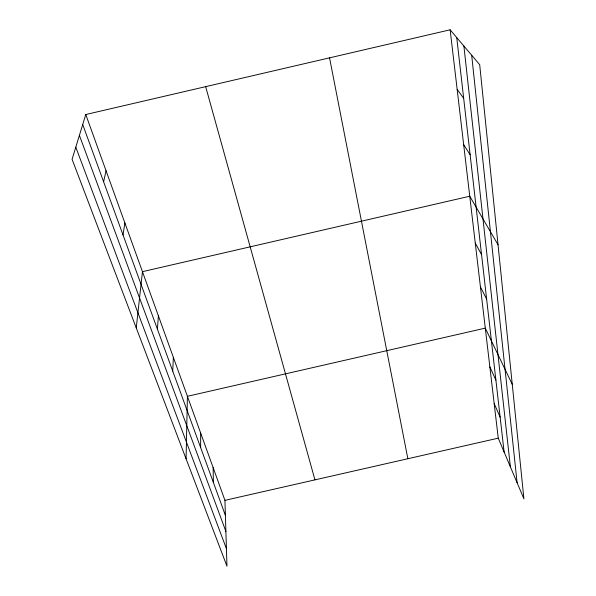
<?xml version="1.0" encoding="UTF-8"?>
<svg xmlns="http://www.w3.org/2000/svg" width="596" height="596" viewBox="0 0 596 596"><rect width="100%" height="100%" fill="white"/><g stroke="black" fill="none" stroke-linecap="round" stroke-linejoin="round"><path stroke-width="0.89" d="M200.636 447.536L200.651 433.001M186.079 458.801L187.412 396.303L485.293 328.128L512.262 384.39M172.728 371.099L173.354 357.324M157.411 329.141L158.394 315.865M136.253 327.912L142.451 271.664L469.745 196.226L498.04 244.755M123.014 234.913L124.892 222.971M103.615 181.787L106.043 170.732M85.772 114.529L72.079 159.311L226.964 566.2L224.938 500.342L85.772 114.529L450.136 29.8L479.705 64.726L523.921 498.874L498.256 438.164L450.136 29.8M224.938 500.342L498.256 438.164M457.154 89.34L463.688 98.362M463.673 144.672L470.132 154.736M475.258 243.012L481.553 254.663M480.436 286.892L486.641 299.147M489.867 366.95L495.902 380.151M494.181 403.567L500.126 417.133M75.796 147.167L226.428 548.715M79.402 135.359L225.899 531.453M82.717 124.534L225.4 515.391M205.665 86.651L314.941 479.869M329.543 57.842L407.865 458.726M456.737 37.6L504.119 452.029M463.889 46.041L510.377 466.839M471.682 55.249L517.105 482.753M213.137 467.629L213.375 482.44"/></g></svg>
